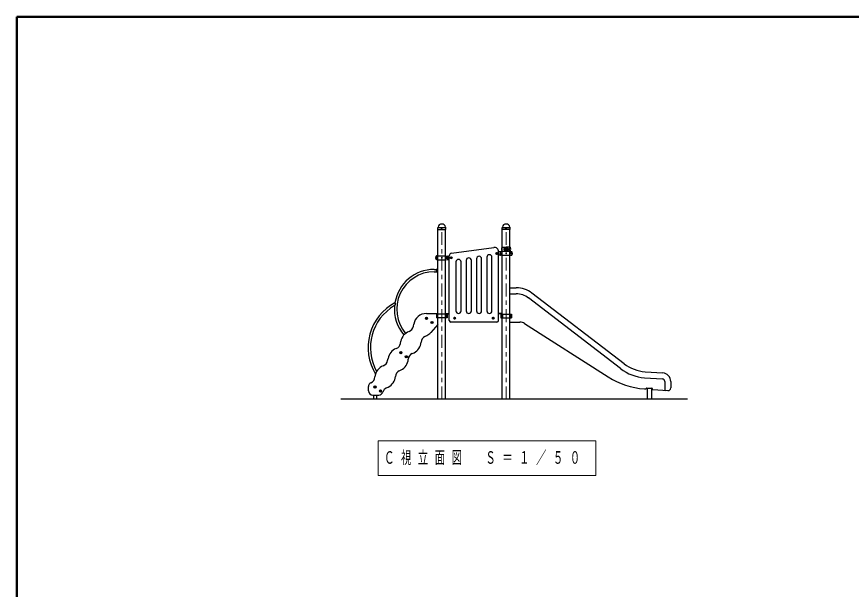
# Model space of a CAD drawing. Units: millimetres on the paper. Extents: x -385 to 0, y -594 to 267.
# Drawn here: x -385 to -190.4, y -163.5 to -30 of the extents above; entities that cross this region are included whole.
import ezdxf

# ---------------------------------------------------------------- set-up
doc = ezdxf.new("R2010")
doc.units = ezdxf.units.MM
doc.linetypes.add('USER1', pattern=[4.5, 2.5, -2])
doc.linetypes.add('USER2', pattern=[6, 3, -1, 1, -1])
doc.layers.add('LY_1', color=7, linetype='Continuous', lineweight=25)
doc.layers.add('LY_2', color=7, linetype='Continuous', lineweight=13)
doc.styles.add('ＭＳ ゴシック', font='')
doc.styles.get('ＭＳ ゴシック').set_extended_font_data('MS Gothic')

msp = doc.modelspace()

# ---------------------------------------------------------------- linework, layer by layer
at = {"layer": 'LY_1'}
for p, q in [((-286.831, -79.611), (-286.822, -79.214)), ((-286.821, -79.62), (-286.831, -79.611)), ((-286.821, -79.62), (-284.982, -79.62)), ((-286.798, -79.156), (-286.776, -79.134)), ((-286.793, -119.201), (-286.793, -79.62)), ((-285.005, -79.156), (-285.027, -79.134)), ((-285.011, -119.201), (-285.011, -79.62)), ((-284.973, -79.61), (-284.982, -79.62)), ((-284.973, -79.61), (-284.981, -79.214)), ((-271.831, -79.61), (-271.822, -79.214)), ((-271.831, -79.61), (-271.821, -79.62)), ((-269.982, -79.62), (-271.821, -79.62)), ((-271.798, -79.156), (-271.776, -79.134)), ((-271.793, -119.201), (-271.793, -79.62)), ((-270.005, -79.156), (-270.027, -79.134)), ((-270.011, -119.201), (-270.011, -79.62)), ((-269.982, -79.62), (-269.973, -79.611)), ((-269.973, -79.611), (-269.981, -79.214)), ((-283.633, -85.133), (-273.787, -83.79)), ((-273.102, -85.108), (-273.182, -85.155)), ((-273.182, -85.155), (-273.182, -85.247)), ((-273.102, -85.293), (-273.182, -85.247)), ((-273.022, -85.155), (-273.102, -85.108)), ((-273.022, -85.247), (-273.102, -85.293)), ((-273.022, -85.155), (-273.022, -85.247)), ((-272.652, -100.801), (-272.652, -84.78)), ((-272.452, -84.806), (-272.652, -84.821)), ((-272.452, -85.596), (-272.652, -85.581)), ((-271.822, -84.751), (-272.452, -84.806)), ((-271.822, -85.651), (-272.452, -85.596)), ((-271.824, -83.751), (-270.972, -83.751)), ((-271.824, -84.651), (-270.972, -84.651)), ((-269.982, -84.751), (-271.822, -84.751)), ((-271.227, -84.015), (-271.267, -84.014)), ((-271.227, -84.386), (-271.267, -84.388)), ((-271.227, -84.201), (-271.227, -83.771)), ((-271.227, -84.201), (-271.227, -84.631)), ((-270.932, -83.791), (-270.932, -84.611)), ((-270.872, -83.791), (-270.872, -84.611)), ((-269.98, -83.751), (-270.832, -83.751)), ((-269.982, -84.651), (-270.832, -84.651)), ((-270.576, -84.201), (-270.576, -83.771)), ((-270.576, -84.015), (-270.537, -84.014)), ((-270.576, -84.201), (-270.576, -84.631)), ((-270.576, -84.386), (-270.537, -84.388)), ((-269.982, -84.751), (-269.666, -84.778)), ((-286.822, -85.751), (-287.137, -85.778)), ((-286.822, -86.651), (-287.137, -86.623)), ((-286.822, -85.751), (-284.981, -85.751)), ((-286.822, -86.651), (-284.981, -86.651)), ((-284.982, -85.751), (-284.352, -85.806)), ((-284.982, -86.651), (-284.352, -86.596)), ((-284.352, -85.806), (-284.152, -85.821)), ((-284.352, -86.596), (-284.152, -86.581)), ((-284.152, -100.801), (-284.152, -85.727)), ((-283.702, -86.108), (-283.782, -86.155)), ((-283.782, -86.155), (-283.782, -86.247)), ((-283.702, -86.293), (-283.782, -86.247)), ((-283.622, -86.155), (-283.702, -86.108)), ((-283.622, -86.247), (-283.702, -86.293)), ((-283.622, -86.155), (-283.622, -86.247)), ((-282.602, -87.19), (-282.602, -98.601)), ((-281.402, -98.601), (-281.402, -87.19)), ((-280.202, -86.823), (-280.202, -98.601)), ((-279.002, -98.601), (-279.002, -86.823)), ((-277.802, -86.456), (-277.802, -98.601)), ((-276.602, -98.601), (-276.602, -86.456)), ((-275.402, -86.089), (-275.402, -98.601)), ((-274.202, -98.601), (-274.202, -86.089)), ((-269.982, -85.651), (-271.822, -85.651)), ((-269.982, -85.651), (-269.666, -85.623)), ((-287.668, -88.929), (-287.174, -88.929)), ((-287.668, -89.473), (-287.174, -89.473)), ((-287.174, -88.881), (-286.793, -88.881)), ((-287.174, -88.881), (-287.174, -89.521)), ((-287.174, -89.521), (-286.793, -89.521)), ((-270.011, -93.201), (-268.522, -93.201)), ((-270.011, -94.601), (-268.522, -94.601)), ((-243.373, -110.938), (-264.869, -94.441)), ((-244.226, -112.049), (-265.721, -95.552)), ((-289.481, -99.201), (-286.793, -99.201)), ((-285.011, -99.201), (-284.152, -99.201)), ((-271.793, -99.201), (-272.652, -99.201)), ((-284.665, -99.321), (-287.138, -99.321)), ((-287.138, -99.321), (-287.138, -100.221)), ((-284.665, -100.221), (-287.138, -100.221)), ((-286.972, -99.321), (-286.972, -100.221)), ((-285.067, -99.321), (-285.067, -100.221)), ((-285.011, -99.247), (-284.152, -99.247)), ((-284.88, -99.321), (-284.88, -100.221)), ((-284.821, -99.321), (-284.821, -100.221)), ((-284.665, -99.321), (-284.665, -100.221)), ((-282.982, -100.255), (-282.902, -100.208)), ((-282.982, -100.255), (-282.982, -100.347)), ((-282.982, -100.347), (-282.902, -100.393)), ((-282.902, -100.208), (-282.822, -100.255)), ((-282.902, -100.393), (-282.822, -100.347)), ((-282.822, -100.255), (-282.822, -100.347)), ((-273.982, -100.255), (-273.902, -100.208)), ((-273.982, -100.255), (-273.982, -100.347)), ((-273.982, -100.347), (-273.902, -100.393)), ((-273.902, -100.208), (-273.822, -100.255)), ((-273.902, -100.393), (-273.822, -100.347)), ((-273.822, -100.255), (-273.822, -100.347)), ((-271.793, -99.247), (-272.652, -99.247)), ((-272.138, -99.321), (-269.665, -99.321)), ((-272.138, -99.321), (-272.138, -100.221)), ((-272.138, -100.221), (-269.665, -100.221)), ((-271.982, -99.321), (-271.982, -100.221)), ((-271.923, -99.321), (-271.923, -100.221)), ((-271.736, -99.321), (-271.736, -100.221)), ((-269.832, -99.321), (-269.832, -100.221)), ((-269.665, -99.321), (-269.665, -100.221)), ((-292.521, -102.162), (-292.434, -101.67)), ((-286.793, -101.775), (-288.458, -103.645)), ((-273.052, -101.201), (-283.752, -101.201)), ((-270.011, -101.201), (-267.67, -101.201)), ((-266.614, -101.515), (-247.099, -113.987)), ((-289.819, -104.561), (-289.371, -104.34)), ((-295.521, -106.162), (-295.434, -105.67)), ((-292.819, -108.561), (-292.371, -108.34)), ((-298.521, -110.162), (-298.434, -109.67)), ((-295.819, -112.561), (-295.371, -112.34)), ((-238.522, -112.776), (-234.382, -113.066)), ((-238.619, -114.173), (-234.48, -114.462)), ((-302.987, -117.201), (-302.987, -116.236)), ((-298.819, -116.561), (-298.371, -116.34)), ((-238.122, -116.601), (-236.922, -116.601)), ((-238.022, -116.601), (-238.022, -119.201)), ((-237.022, -116.601), (-237.022, -119.201)), ((-236.822, -116.701), (-236.822, -116.812)), ((-233.922, -115.061), (-233.922, -116.921)), ((-232.522, -115.061), (-232.522, -116.562)), ((-301.987, -118.201), (-300.587, -118.201)), ((-301.752, -119.201), (-301.752, -118.201)), ((-301.072, -119.201), (-301.072, -118.201)), ((-238.661, -116.776), (-238.329, -116.8)), ((-236.729, -116.911), (-233.163, -117.161)), ((-228.622, -119.201), (-309.42, -119.201))]:
    msp.add_line(p, q, dxfattribs=at)
at = {"layer": 'LY_1', "lineweight": 13}
for p, q in [((-286.795, -79.19), (-285.008, -79.19)), ((-286.759, -79.121), (-285.047, -79.121)), ((-270.008, -79.19), (-271.795, -79.19)), ((-270.044, -79.121), (-271.756, -79.121)), ((-272.236, -85.386), (-272.236, -85.016)), ((-271.867, -85.016), (-272.236, -85.016)), ((-271.867, -85.386), (-272.236, -85.386)), ((-269.936, -85.016), (-269.567, -85.016)), ((-269.936, -85.386), (-269.567, -85.386)), ((-269.567, -85.386), (-269.567, -85.016)), ((-287.236, -86.386), (-287.236, -86.016)), ((-286.867, -86.016), (-287.236, -86.016)), ((-286.867, -86.386), (-287.236, -86.386)), ((-284.936, -86.016), (-284.567, -86.016)), ((-284.936, -86.386), (-284.567, -86.386)), ((-284.567, -86.386), (-284.567, -86.016)), ((-300.749, -128.871), (-300.749, -137.004)), ((-249.949, -128.871), (-300.749, -128.871)), ((-249.949, -137.004), (-249.949, -128.871)), ((-300.749, -137.004), (-249.949, -137.004))]:
    msp.add_line(p, q, dxfattribs=at)
at = {"layer": 'LY_1', "linetype": 'USER2', "lineweight": 13}
for p, q in [((-285.902, -119.201), (-285.902, -79.201)), ((-270.902, -119.201), (-270.902, -79.201))]:
    msp.add_line(p, q, dxfattribs=at)
at = {"layer": 'LY_1'}
for centre, radius in [((-285.902, -79.46), 0.06), ((-270.902, -79.46), 0.06), ((-273.102, -85.201), 0.21), ((-283.702, -86.201), 0.21), ((-289.452, -100.321), 0.25), ((-288.172, -101.281), 0.25), ((-282.902, -100.301), 0.21), ((-273.902, -100.301), 0.21), ((-295.452, -108.321), 0.25), ((-294.172, -109.281), 0.25), ((-301.452, -116.321), 0.25), ((-300.172, -117.281), 0.25)]:
    msp.add_circle(centre, radius, dxfattribs=at)
at = {"layer": 'LY_1', "lineweight": 13}
for centre, radius in [((-273.102, -85.201), 0.24), ((-273.102, -85.201), 0.11), ((-272.052, -85.201), 0.185), ((-272.052, -85.201), 0.1), ((-270.902, -85.201), 0.1), ((-269.752, -85.201), 0.185), ((-269.752, -85.201), 0.1), ((-287.052, -86.201), 0.185), ((-287.052, -86.201), 0.1), ((-285.902, -86.201), 0.1), ((-284.752, -86.201), 0.185), ((-284.752, -86.201), 0.1), ((-283.702, -86.201), 0.24), ((-283.702, -86.201), 0.11), ((-289.452, -100.321), 0.171), ((-288.172, -101.281), 0.171), ((-282.902, -100.301), 0.24), ((-282.902, -100.301), 0.11), ((-273.902, -100.301), 0.24), ((-273.902, -100.301), 0.11), ((-295.452, -108.321), 0.171), ((-294.172, -109.281), 0.171), ((-301.452, -116.321), 0.171), ((-300.172, -117.281), 0.171)]:
    msp.add_circle(centre, radius, dxfattribs=at)
at = {"layer": 'LY_1', "linetype": 'USER1', "lineweight": 13}
for centre in [(-273.102, -85.201), (-283.702, -86.201), (-282.902, -100.301), (-273.902, -100.301)]:
    msp.add_circle(centre, 0.125, dxfattribs=at)
at = {"layer": 'LY_1'}
for centre, radius, start, end in [((-286.738, -79.215), 0.084, 135, 178.99605), ((-286.815, -79.094), 0.056, 315, 353.3676), ((-285.902, -79.201), 0.864, 90, 173.3676), ((-285.902, -79.201), 0.864, 6.6324, 90), ((-284.988, -79.094), 0.056, 186.6324, 225), ((-285.065, -79.215), 0.084, 1.00395, 45), ((-271.738, -79.215), 0.084, 135, 178.99605), ((-271.815, -79.094), 0.056, 315, 353.3676), ((-270.902, -79.201), 0.864, 90, 173.3676), ((-270.902, -79.201), 0.864, 6.6324, 90), ((-269.988, -79.094), 0.056, 186.6324, 225), ((-270.065, -79.215), 0.084, 1.00395, 45), ((-283.552, -85.727), 0.6, 97.46846, 180), ((-274.802, -86.089), 0.6, 0, 180), ((-273.652, -84.78), 1, 0, 97.46846), ((-271.352, -85.201), 1, 163.80375, 196.19625), ((-272.12, -84.978), 0.2, 95, 163.80375), ((-272.12, -85.424), 0.2, 196.19625, 265), ((-270.85, -84.201), 1.122, 159.19706, 200.80294), ((-271.824, -83.831), 0.08, 90, 159.19706), ((-271.824, -84.571), 0.08, 200.80294, 270), ((-271.273, -84.201), 0.187, 88, 272), ((-271.207, -83.771), 0.02, 90, 180), ((-271.207, -84.631), 0.02, 180, 270), ((-270.972, -83.791), 0.04, 0, 90), ((-270.972, -84.611), 0.04, 270, 0), ((-270.832, -83.791), 0.04, 90, 180), ((-270.832, -84.611), 0.04, 180, 270), ((-270.596, -83.771), 0.02, 0, 90), ((-270.596, -84.631), 0.02, 270, 0), ((-270.53, -84.201), 0.187, 268, 92), ((-269.98, -83.831), 0.08, 20.80294, 90), ((-269.98, -84.571), 0.08, 270, 339.19706), ((-270.953, -84.201), 1.122, 339.19706, 20.80294), ((-269.683, -84.978), 0.2, 16.19625, 85), ((-269.683, -85.424), 0.2, 275, 343.80375), ((-270.452, -85.201), 1, 343.80375, 16.19625), ((-286.352, -86.201), 1, 163.80375, 196.19625), ((-287.12, -85.978), 0.2, 95, 163.80375), ((-287.12, -86.424), 0.2, 196.19625, 265), ((-284.683, -85.978), 0.2, 16.19625, 85), ((-284.683, -86.424), 0.2, 275, 343.80375), ((-285.452, -86.201), 1, 343.80375, 16.19625), ((-282.002, -87.19), 0.6, 0, 180), ((-279.602, -86.823), 0.6, 0, 180), ((-277.202, -86.456), 0.6, 0, 180), ((-287.668, -98.201), 9.272, 90, 170.64974), ((-287.668, -98.201), 8.728, 90, 220.1937), ((-268.522, -99.201), 6, 52.49493, 90), ((-268.522, -99.201), 4.6, 51.75932, 90), ((-291.206, -107.157), 11.872, 118.20022, 211.29269), ((-297.156, -96.992), 0.452, 304.24238, 41.23672), ((-291.206, -107.157), 11.328, 120.18487, 209.3103), ((-287.668, -98.201), 9.272, 174.82936, 220.38267), ((-289.481, -102.201), 3, 90, 170), ((-282.002, -98.601), 0.6, 180, 0), ((-279.602, -98.601), 0.6, 180, 0), ((-277.202, -98.601), 0.6, 180, 0), ((-274.802, -98.601), 0.6, 180, 0), ((-283.752, -100.801), 0.4, 180, 270), ((-273.052, -100.801), 0.4, 270, 0), ((-294.096, -101.885), 1.6, 290.57944, 350), ((-267.67, -103.201), 2, 57.96855, 90), ((-292.479, -106.191), 3, 110.57944, 170), ((-289.112, -105.996), 1.6, 116.2602, 175.68077), ((-290.698, -101.65), 3, 296.2602, 318.31733), ((-297.096, -105.885), 1.6, 290.57944, 350), ((-293.698, -105.65), 3, 296.2602, 355.68077), ((-295.479, -110.191), 3, 110.57944, 170), ((-292.112, -109.996), 1.6, 116.2602, 175.68077), ((-300.096, -109.885), 1.6, 290.57944, 350), ((-296.698, -109.65), 3, 296.2602, 355.68077), ((-298.479, -114.191), 3, 110.57944, 176.01746), ((-295.112, -113.996), 1.6, 116.2602, 175.68077), ((-237.894, -103.798), 10.4, 232.49493, 266), ((-237.894, -103.798), 9, 232.49493, 266), ((-303.068, -113.872), 1.6, 294.58333, 356.01746), ((-299.698, -113.65), 3, 296.2602, 355.68077), ((-237.405, -98.82), 18, 237.41774, 266), ((-234.522, -115.061), 0.6, 0, 86), ((-234.522, -115.061), 2, 0, 86), ((-301.987, -116.236), 1, 114.58333, 180), ((-298.112, -117.996), 1.6, 116.2602, 162.18188), ((-238.322, -116.7), 0.1, 266, 0), ((-238.122, -116.701), 0.1, 90, 180), ((-236.922, -116.701), 0.1, 0, 90), ((-233.122, -116.562), 0.6, 266, 0), ((-301.987, -117.201), 1, 180, 270), ((-300.587, -117.201), 1, 270, 342.18188), ((-236.722, -116.812), 0.1, 180, 266), ((-233.722, -116.921), 0.2, 180, 266)]:
    msp.add_arc(centre, radius, start, end, dxfattribs=at)
at = {"layer": 'LY_1', "lineweight": 13}
for centre, start, end in [((-274.427, -85.201), 355.87048, 4.12952), ((-267.376, -85.201), 175.87048, 184.12952), ((-289.427, -86.201), 355.87048, 4.12952), ((-282.376, -86.201), 175.87048, 184.12952)]:
    msp.add_arc(centre, 2.567, start, end, dxfattribs=at)
at = {"layer": 'LY_2', "lineweight": 50}
for p, q in [((-385, -30), (-385, -297)), ((0, -30), (-385, -30))]:
    msp.add_line(p, q, dxfattribs=at)

# ---------------------------------------------------------------- texts
at = {"layer": 'LY_1', "insert": (-299.349, -132.938), "char_height": 2.933, "attachment_point": 4, "style": 'ＭＳ ゴシック'}
msp.add_mtext('\\T1.64;\\W0.6;Ｃ視立面図\u3000Ｓ＝１／５０', dxfattribs=at)

doc.saveas('drawing.dxf')
